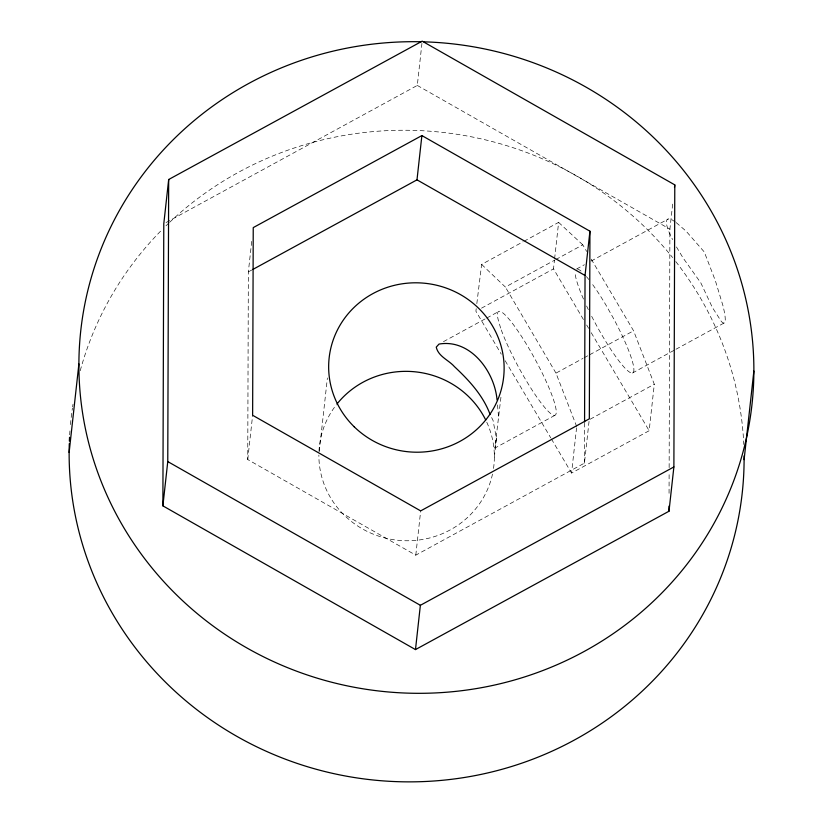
<?xml version="1.0" encoding="UTF-8"?>
<svg xmlns="http://www.w3.org/2000/svg" width="823" height="823" viewBox="0 0 823 823"><rect width="100%" height="100%" fill="white"/><g stroke="black" fill="none" stroke-linecap="round" stroke-linejoin="round"><path stroke-width="0.62" stroke-dasharray="4.12 3.09" d="M589.052 421.376L584.443 463.123L415.79 555.165L247.744 459.553L248.351 271.888L251.982 238.999M584.443 463.123L584.567 423.279M669.058 493.275L669.12 472.762M669.14 467.639L669.901 229.154L672.833 202.581M554.836 415.368L494.88 448.093L501.197 395.112M247.744 459.553L252.63 415.276M319.283 451.333L327.389 377.963M166.04 222.549L417.302 85.427L422.189 41.15M415.79 555.165L420.676 510.888M494.366 456.991L496.413 438.443L493.059 420.419L490.127 414.514M583.425 319.519L553.498 268.874L554.465 260.078M554.599 258.823L558.622 222.385L524.025 241.262M591.233 259.152L633.576 330.784L654.295 384.228L649.162 430.717L571.563 473.06L576.563 427.826M476.208 308.687L475.9 311.217L501.279 354.157M476.826 303.625L481.62 264.409L522.914 241.88M496.413 438.443L494.88 448.093M248.351 271.888L251.715 270.047M481.62 264.409L505.384 287.062L554.733 260.13M555.854 259.523L582.766 244.832L586.676 251.447M481.527 308.152L553.498 268.874M443.463 341.658L485.663 318.624M486.774 318.017L498.985 311.351M576.573 269.008L584.392 264.739M591.089 261.086L668.142 219.031M576.697 426.571L555.978 373.128L582.972 358.406M584.093 357.789L588.589 355.33M589.721 354.723L633.576 330.784M632.434 373.025L674.87 349.868M675.981 349.25L724.003 323.048M590.194 419.205L654.295 384.228M417.302 85.427L669.901 229.154M675.22 221.943L672.165 219.895A58.659 10.637 53.9 0 0 670.457 235.388L672.607 239.596M676.228 222.632L686.012 231.057L704.303 251.992L715.382 280.746L723.036 305.961A58.659 7.366 68.8 0 1 721.329 321.454L712.42 307.586L700.877 282.978L683.049 257.897L675.837 245.912M558.622 222.385L582.766 244.832M586.686 325.023L588.64 328.326M591.243 332.729L649.162 430.717M505.188 360.762L550.741 437.836M551.389 438.937L571.563 473.06M555.978 373.128L505.384 287.062M497.514 404.957L498.666 417.971M591.686 316.32A59.081 9.146 61.4 0 0 631.766 373.045A59.081 9.146 61.4 0 0 613.763 318.902L606.212 305.518A59.081 9.146 61.4 0 0 591.295 282.752M588.332 309.592A59.081 9.146 61.4 0 1 586.634 306.012M583.476 299.047A59.081 9.146 61.4 0 1 575.082 272.197M577.489 269.028A59.081 9.146 61.4 0 1 583.106 272.999M586.418 276.6A59.081 9.146 61.4 0 1 588.795 279.481M69.688 434.77A337.625 325.661 6.3 0 1 69.934 430.954M70.459 424.596A337.625 325.661 6.3 0 1 72.424 408.085M72.609 406.819A337.625 325.661 6.3 0 1 73 404.288M80.222 370.71A337.625 325.661 6.3 0 1 162.316 229.422M165.958 225.821A337.625 325.661 6.3 0 1 168.715 223.156M169.631 222.292A337.625 325.661 6.3 0 1 672.607 257.558M675.796 261.58A337.625 325.661 6.3 0 1 743.786 444.461M492.493 474.12A87.783 84.676 6.3 0 1 397.416 540.227A87.783 84.676 6.3 0 1 318.871 455.129M318.964 451.457A87.783 84.676 6.3 0 1 336.391 404.731M486.774 422.22A87.783 84.676 6.3 0 1 493.399 469.264M500.621 328.079L498.1 319.375A59.081 9.146 61.4 0 1 533.695 356.729A59.081 9.146 61.4 0 1 549.99 412.951A59.081 9.146 61.4 0 1 500.621 328.079"/><path stroke-width="1.23" d="M162.882 505.857L163.787 223.784L168.674 179.507L422.189 41.15L674.788 184.877L673.883 466.95L668.996 511.227L415.481 649.584L162.882 505.857L167.769 461.58L168.674 179.507M584.567 421.993L585.04 275.468L589.937 231.191L421.89 135.579L253.237 227.611L252.63 415.276L420.676 510.888L589.33 418.845L589.937 231.191M668.996 511.227L669.006 506.104M69.132 452.475L78.895 363.91M252.846 269.44L416.994 179.846L421.89 135.579M415.481 649.584L420.368 605.306L673.883 466.95M674.51 187.407L674.788 184.877M744.105 459.635L753.868 371.07M416.994 179.846L585.04 275.468M167.769 461.58L420.368 605.306M490.127 414.514C483.091 395.441 469.059 380.37 454.502 366.708C448.71 360.042 438.361 356.606 436.241 347.131L439.019 344.076C470.447 338.654 494.664 371.605 497.041 399.906M423.783 41.829A337.625 325.661 6.3 0 1 705.332 538.036A337.625 325.661 6.3 0 1 121.3 523.366A337.625 325.661 6.3 0 1 421.242 41.767M744.095 455.86A337.625 325.661 6.3 0 1 402.941 781.809A337.625 325.661 6.3 0 1 69.286 443.638M69.369 441.107A337.625 325.661 6.3 0 1 69.543 437.301M337.173 403.754A87.783 84.676 6.3 0 1 485.704 419.967M354.157 426.746A87.783 84.676 6.3 0 0 501.073 390.328A87.783 84.676 6.3 0 0 393.95 285.447A87.783 84.676 6.3 0 0 354.157 426.746"/></g></svg>
